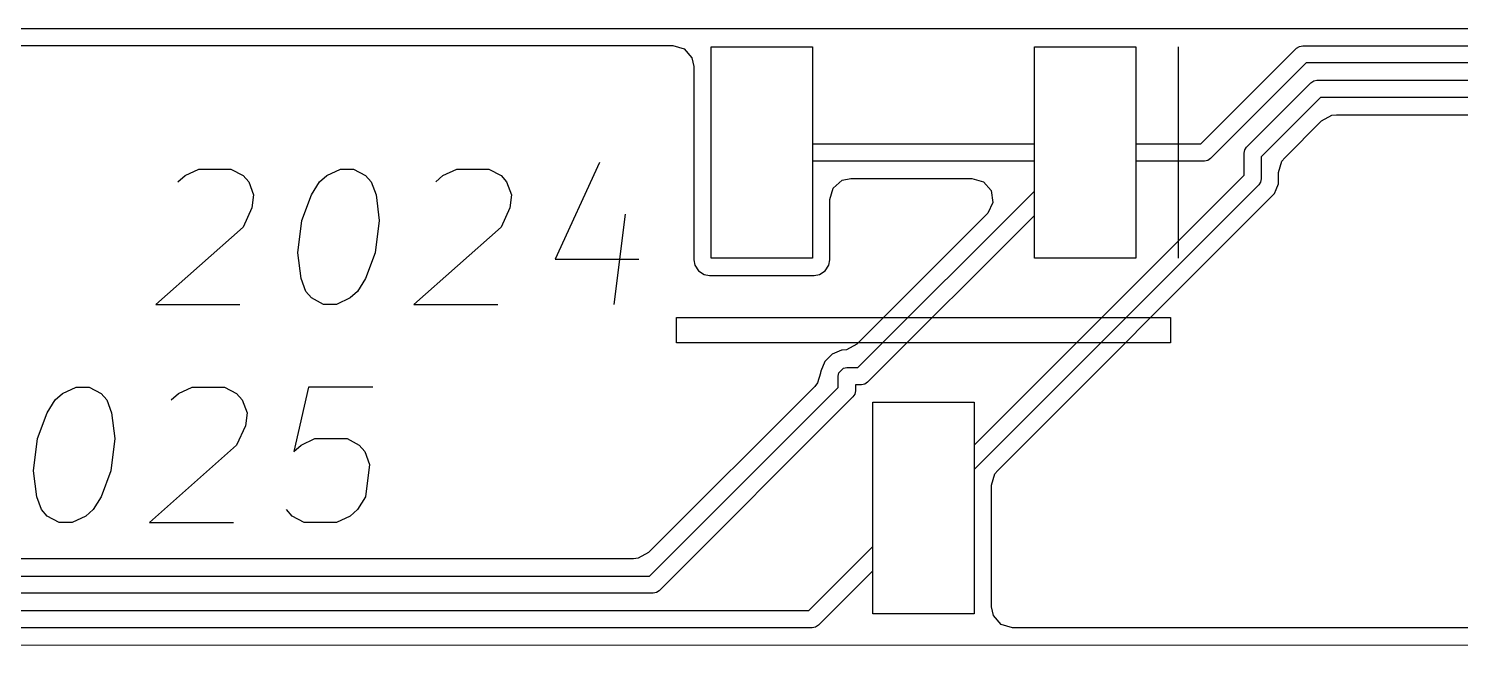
# Model space of a CAD drawing. Extents: x -28 to 34.6, y -6.7 to 48.3.
# Drawn here: x 5.15 to 13.61, y 15.4 to 19.04 of the extents above; entities that cross this region are included whole.
import ezdxf

# ---------------------------------------------------------------- set-up
doc = ezdxf.new("R2010")
doc.units = 0
doc.layers.add('BLACK', color=7, linetype='CONTINUOUS')

msp = doc.modelspace()

# ---------------------------------------------------------------- linework, layer by layer
at = {"layer": 'BLACK', "linetype": 'CONTINUOUS'}
for p, q in [((-9.749238, 19.043125), (19.484332, 19.043125)), ((-9.717162, 18.942625), (8.953232, 18.942625)), ((8.953232, 18.942625), (9.020271, 18.92294)), ((9.020271, 18.92294), (9.066026, 18.870136)), ((9.066026, 18.870136), (9.077232, 18.818625)), ((9.179332, 17.686502), (9.179332, 18.936502)), ((9.179332, 18.936502), (9.779332, 18.936502)), ((9.179332, 17.686502), (9.179332, 18.936502)), ((9.179332, 18.936502), (9.779332, 18.936502)), ((9.179332, 17.686502), (9.179332, 18.936502)), ((9.179332, 18.936502), (9.779332, 18.936502)), ((9.779332, 18.936502), (9.779332, 18.362302)), ((9.779332, 18.936502), (9.779332, 17.686502)), ((9.779332, 18.936502), (9.779332, 17.686502)), ((11.089332, 18.362302), (11.089332, 18.936502)), ((11.089332, 18.936502), (11.689332, 18.936502)), ((11.089332, 17.686502), (11.089332, 18.936502)), ((11.089332, 18.936502), (11.689332, 18.936502)), ((11.089332, 17.686502), (11.089332, 18.936502)), ((11.089332, 18.936502), (11.689332, 18.936502)), ((11.689332, 18.936502), (11.689332, 18.362302)), ((11.689332, 18.936502), (11.689332, 17.686502)), ((11.689332, 18.936502), (11.689332, 17.686502)), ((11.939332, 18.936502), (11.939332, 17.686502)), ((12.07329, 18.362302), (12.638411, 18.927423)), ((12.638411, 18.927423), (12.654892, 18.938435)), ((12.654892, 18.938435), (12.655959, 18.938435)), ((12.655959, 18.938435), (12.674509, 18.942125)), ((12.674509, 18.942125), (16.951309, 18.942125)), ((9.077232, 18.818625), (9.077232, 17.676452)), ((12.695197, 18.840525), (12.130253, 18.275581)), ((16.930267, 18.840525), (12.695197, 18.840525)), ((12.342802, 18.343032), (12.722816, 18.723046)), ((12.722816, 18.723046), (12.739297, 18.734058)), ((12.739297, 18.734058), (12.758737, 18.737925)), ((12.758737, 18.737925), (16.478709, 18.737925)), ((12.779779, 18.636325), (12.429523, 18.286069)), ((16.457667, 18.636325), (12.779779, 18.636325)), ((12.785752, 18.497906), (12.847075, 18.531391)), ((12.847075, 18.531391), (12.873433, 18.534225)), ((12.873433, 18.534225), (14.696525, 18.534225)), ((12.567942, 18.280096), (12.785752, 18.497906)), ((9.779332, 18.362302), (11.089332, 18.362302)), ((11.689332, 18.362302), (12.07329, 18.362302)), ((12.130253, 18.275581), (12.113772, 18.264569)), ((12.327923, 18.307111), (12.33179, 18.326551)), ((12.327923, 18.176935), (12.327923, 18.307111)), ((12.33179, 18.326551), (12.342802, 18.343032)), ((12.429523, 18.286069), (12.429523, 18.155893)), ((12.551308, 18.259454), (12.567942, 18.280096)), ((6.071809, 18.175767), (6.152761, 18.213862)), ((6.152761, 18.213862), (6.343237, 18.213862)), ((6.343237, 18.213862), (6.414666, 18.175767)), ((6.909904, 18.175767), (6.990857, 18.213862)), ((6.990857, 18.213862), (7.067047, 18.213862)), ((7.067047, 18.213862), (7.138476, 18.175767)), ((7.595619, 18.175767), (7.676571, 18.213862)), ((7.676571, 18.213862), (7.867047, 18.213862)), ((7.867047, 18.213862), (7.938476, 18.175767)), ((8.519429, 18.251957), (8.257524, 17.680529)), ((11.089332, 18.260702), (9.779332, 18.260702)), ((9.779332, 18.260702), (9.779332, 17.686502)), ((11.089332, 18.083344), (11.089332, 18.260702)), ((12.094332, 18.260702), (11.689332, 18.260702)), ((11.689332, 18.260702), (11.689332, 17.686502)), ((12.113772, 18.264569), (12.094332, 18.260702)), ((12.531623, 18.192415), (12.551308, 18.259454)), ((12.531623, 18.125479), (12.531623, 18.192415)), ((6.028952, 18.137672), (6.071809, 18.175767)), ((6.414666, 18.175767), (6.447999, 18.137672)), ((6.447999, 18.137672), (6.476571, 18.061481)), ((6.819428, 18.061481), (6.867047, 18.137672)), ((6.867047, 18.137672), (6.909904, 18.175767)), ((7.138476, 18.175767), (7.171809, 18.137672)), ((7.171809, 18.137672), (7.200381, 18.061481)), ((7.552762, 18.137672), (7.595619, 18.175767)), ((7.938476, 18.175767), (7.971809, 18.137672)), ((7.971809, 18.137672), (8.000381, 18.061481)), ((9.881432, 18.034602), (9.901117, 18.101641)), ((9.901117, 18.101641), (9.953921, 18.147396)), ((9.953921, 18.147396), (10.005432, 18.158602)), ((10.005432, 18.158602), (10.720836, 18.158602)), ((10.720836, 18.158602), (10.787875, 18.138917)), ((10.734332, 16.583344), (12.327923, 18.176935)), ((12.414644, 18.119972), (10.734332, 16.43966)), ((10.787875, 18.138917), (10.83363, 18.086113)), ((12.425656, 18.136452), (12.414644, 18.119972)), ((12.429523, 18.155893), (12.425656, 18.136453)), ((12.425656, 18.136453), (12.425656, 18.136452)), ((12.51817, 18.093002), (12.531623, 18.125479)), ((6.476571, 18.061481), (6.467047, 17.985291)), ((6.762285, 17.9091), (6.819428, 18.061481)), ((7.200381, 18.061481), (7.219428, 17.9091)), ((8.000381, 18.061481), (7.990857, 17.985291)), ((9.881432, 17.676447), (9.881432, 18.034602)), ((10.04669, 17.040702), (11.089332, 18.083344)), ((10.843574, 18.016955), (10.814549, 17.953399)), ((10.83363, 18.086113), (10.843574, 18.016955)), ((10.872745, 16.433683), (12.508345, 18.069282)), ((12.508345, 18.069282), (12.51817, 18.093002)), ((6.467047, 17.985291), (6.414666, 17.871005)), ((7.990857, 17.985291), (7.938476, 17.871005)), ((8.67181, 17.947196), (8.605143, 17.413862)), ((10.808517, 17.946921), (10.040717, 17.179121)), ((11.089332, 17.93966), (10.103653, 16.953981)), ((10.814549, 17.953399), (10.808517, 17.946921)), ((11.089332, 17.686502), (11.089332, 17.93966)), ((6.414666, 17.871005), (5.90038, 17.413862)), ((6.738476, 17.718624), (6.762285, 17.9091)), ((7.219428, 17.9091), (7.195619, 17.718624)), ((7.938476, 17.871005), (7.42419, 17.413862)), ((6.757523, 17.566243), (6.738476, 17.718624)), ((7.195619, 17.718624), (7.138476, 17.566243)), ((8.257524, 17.680529), (8.752762, 17.680529)), ((9.779332, 17.686502), (9.179332, 17.686502)), ((9.779332, 17.686502), (9.179332, 17.686502)), ((9.779332, 17.686502), (9.179332, 17.686502)), ((11.689332, 17.686502), (11.089332, 17.686502)), ((11.689332, 17.686502), (11.089332, 17.686502)), ((11.689332, 17.686502), (11.089332, 17.686502)), ((9.077232, 17.676452), (9.077233, 17.676444)), ((9.077233, 17.676444), (9.083155, 17.646668)), ((9.083155, 17.646668), (9.083156, 17.646665)), ((9.083156, 17.646665), (9.105722, 17.612892)), ((9.105722, 17.612892), (9.139495, 17.590326)), ((9.819169, 17.590326), (9.852942, 17.612892)), ((9.852942, 17.612892), (9.875508, 17.646665)), ((9.875508, 17.646665), (9.881432, 17.676447)), ((6.786095, 17.490053), (6.757523, 17.566243)), ((7.138476, 17.566243), (7.090857, 17.490053)), ((9.139495, 17.590326), (9.169277, 17.584402)), ((9.169277, 17.584402), (9.789386, 17.584403)), ((9.789386, 17.584403), (9.819169, 17.590326)), ((6.819428, 17.451957), (6.786095, 17.490053)), ((6.890857, 17.413862), (6.819428, 17.451957)), ((7.048, 17.451957), (6.967047, 17.413862)), ((7.090857, 17.490053), (7.048, 17.451957)), ((5.90038, 17.413862), (6.395618, 17.413862)), ((6.967047, 17.413862), (6.890857, 17.413862)), ((7.42419, 17.413862), (7.919428, 17.413862)), ((8.974332, 17.336502), (11.894332, 17.336502)), ((8.974332, 17.186502), (8.974332, 17.336502)), ((11.894332, 17.336502), (11.894332, 17.186502)), ((11.894332, 17.186502), (8.974332, 17.186502)), ((10.040717, 17.179121), (9.979394, 17.145636)), ((9.894318, 17.119523), (9.851311, 17.076516)), ((9.950517, 17.142802), (9.894318, 17.119523)), ((9.953036, 17.142802), (9.950517, 17.142802)), ((9.979394, 17.145636), (9.953036, 17.142802)), ((9.825276, 17.008414), (9.808347, 16.950759)), ((9.82565, 17.008339), (9.825276, 17.008414)), ((9.82648, 17.012514), (9.82565, 17.008339)), ((9.828032, 17.017798), (9.82648, 17.012514)), ((9.851311, 17.076516), (9.828032, 17.020317)), ((9.828032, 17.020317), (9.828032, 17.017798)), ((9.930132, 16.989902), (9.933999, 17.009342)), ((9.933999, 17.009342), (9.961492, 17.036835)), ((9.961492, 17.036835), (9.980932, 17.040702)), ((9.980932, 17.040702), (10.04669, 17.040702)), ((5.347998, 16.887812), (5.428951, 16.925907)), ((5.428951, 16.925907), (5.505141, 16.925907)), ((5.505141, 16.925907), (5.57657, 16.887812)), ((6.033713, 16.887812), (6.114665, 16.925907)), ((6.114665, 16.925907), (6.305141, 16.925907)), ((6.305141, 16.925907), (6.37657, 16.887812)), ((6.80038, 16.925907), (6.714666, 16.544955)), ((7.181332, 16.925907), (6.80038, 16.925907)), ((9.791713, 16.930117), (8.809657, 15.948061)), ((8.81563, 15.809642), (9.930132, 16.924144)), ((9.808347, 16.950759), (9.791713, 16.930117)), ((9.930132, 16.924144), (9.930132, 16.989902)), ((10.067732, 16.939102), (10.031732, 16.939102)), ((10.031732, 16.939102), (10.031732, 16.903102)), ((10.087172, 16.942969), (10.067732, 16.939102)), ((10.103653, 16.953981), (10.087172, 16.942969)), ((5.257522, 16.773526), (5.305141, 16.849717)), ((5.305141, 16.849717), (5.347998, 16.887812)), ((5.57657, 16.887812), (5.609903, 16.849717)), ((5.609903, 16.849717), (5.638475, 16.773526)), ((5.990856, 16.849717), (6.033713, 16.887812)), ((6.37657, 16.887812), (6.409903, 16.849717)), ((6.409903, 16.849717), (6.438475, 16.773526)), ((10.016853, 16.867181), (8.872593, 15.722921)), ((10.027865, 16.883662), (10.016853, 16.867181)), ((10.031732, 16.903102), (10.027865, 16.883662)), ((10.134332, 15.983344), (10.134332, 16.836502)), ((10.134332, 16.836502), (10.734332, 16.836502)), ((10.134332, 15.586502), (10.134332, 16.836502)), ((10.134332, 16.836502), (10.734332, 16.836502)), ((10.134332, 15.586502), (10.134332, 16.836502)), ((10.134332, 16.836502), (10.734332, 16.836502)), ((10.734332, 16.836502), (10.734332, 16.583344)), ((10.734332, 16.836502), (10.734332, 15.586502)), ((10.734332, 16.836502), (10.734332, 15.586502)), ((5.200379, 16.621145), (5.257522, 16.773526)), ((5.638475, 16.773526), (5.657522, 16.621145)), ((6.438475, 16.773526), (6.428951, 16.697336)), ((6.428951, 16.697336), (6.37657, 16.58305)), ((5.17657, 16.430669), (5.200379, 16.621145)), ((5.657522, 16.621145), (5.633713, 16.430669)), ((6.37657, 16.58305), (5.862284, 16.125907)), ((6.714666, 16.544955), (6.757523, 16.58305)), ((6.757523, 16.58305), (6.838475, 16.621145)), ((6.838475, 16.621145), (7.028951, 16.621145)), ((7.028951, 16.621145), (7.10038, 16.58305)), ((7.10038, 16.58305), (7.133713, 16.544955)), ((7.133713, 16.544955), (7.162285, 16.468764)), ((5.195617, 16.278288), (5.17657, 16.430669)), ((5.633713, 16.430669), (5.57657, 16.278288)), ((7.162285, 16.468764), (7.138475, 16.278288)), ((10.734332, 16.43966), (10.734332, 15.586502)), ((10.836431, 16.346008), (10.856116, 16.413046)), ((10.856116, 16.413046), (10.872745, 16.433683)), ((10.836431, 15.627688), (10.836431, 16.346008)), ((5.224189, 16.202098), (5.195617, 16.278288)), ((5.57657, 16.278288), (5.528951, 16.202098)), ((7.138475, 16.278288), (7.090856, 16.202098)), ((5.257522, 16.164002), (5.224189, 16.202098)), ((5.328951, 16.125907), (5.257522, 16.164002)), ((5.486094, 16.164002), (5.405141, 16.125907)), ((5.528951, 16.202098), (5.486094, 16.164002)), ((6.705142, 16.164002), (6.671808, 16.202098)), ((6.77657, 16.125907), (6.705142, 16.164002)), ((7.047999, 16.164002), (6.967046, 16.125907)), ((7.090856, 16.202098), (7.047999, 16.164002)), ((5.405141, 16.125907), (5.328951, 16.125907)), ((5.862284, 16.125907), (6.357522, 16.125907)), ((6.967046, 16.125907), (6.77657, 16.125907)), ((8.721976, 15.911742), (-2.102599, 15.911742)), ((8.748334, 15.914576), (8.721976, 15.911742)), ((8.809657, 15.948061), (8.748334, 15.914576)), ((9.75643, 15.605442), (10.134332, 15.983344)), ((10.134332, 15.83966), (9.813397, 15.518725)), ((10.134332, 15.586502), (10.134332, 15.83966)), ((-2.072185, 15.809642), (8.81563, 15.809642)), ((8.836672, 15.708042), (-2.051143, 15.708042)), ((8.856112, 15.711909), (8.836672, 15.708042)), ((8.872593, 15.722921), (8.856112, 15.711909)), ((-1.987603, 15.605442), (9.75643, 15.605442)), ((10.734332, 15.586502), (10.134332, 15.586502)), ((10.734332, 15.586502), (10.134332, 15.586502)), ((10.734332, 15.586502), (10.134332, 15.586502)), ((10.847652, 15.576148), (10.836431, 15.627688)), ((10.893422, 15.523357), (10.847652, 15.576148)), ((9.764255, 15.503842), (-1.966561, 15.503842)), ((9.764262, 15.503844), (9.764255, 15.503842)), ((9.76427, 15.503842), (9.764262, 15.503844)), ((9.777491, 15.503846), (9.76427, 15.503842)), ((9.7969, 15.507713), (9.777491, 15.503846)), ((9.796916, 15.507713), (9.7969, 15.507713)), ((9.796922, 15.507718), (9.796916, 15.507713)), ((9.79693, 15.507719), (9.796922, 15.507718)), ((9.79694, 15.50773), (9.79693, 15.507719)), ((9.813397, 15.518725), (9.79694, 15.50773)), ((10.960467, 15.503692), (10.893422, 15.523357)), ((14.817931, 15.504815), (10.960467, 15.503692)), ((0, 15.4), (15.497245, 15.404511))]:
    msp.add_line(p, q, dxfattribs=at)

doc.saveas('drawing.dxf')
